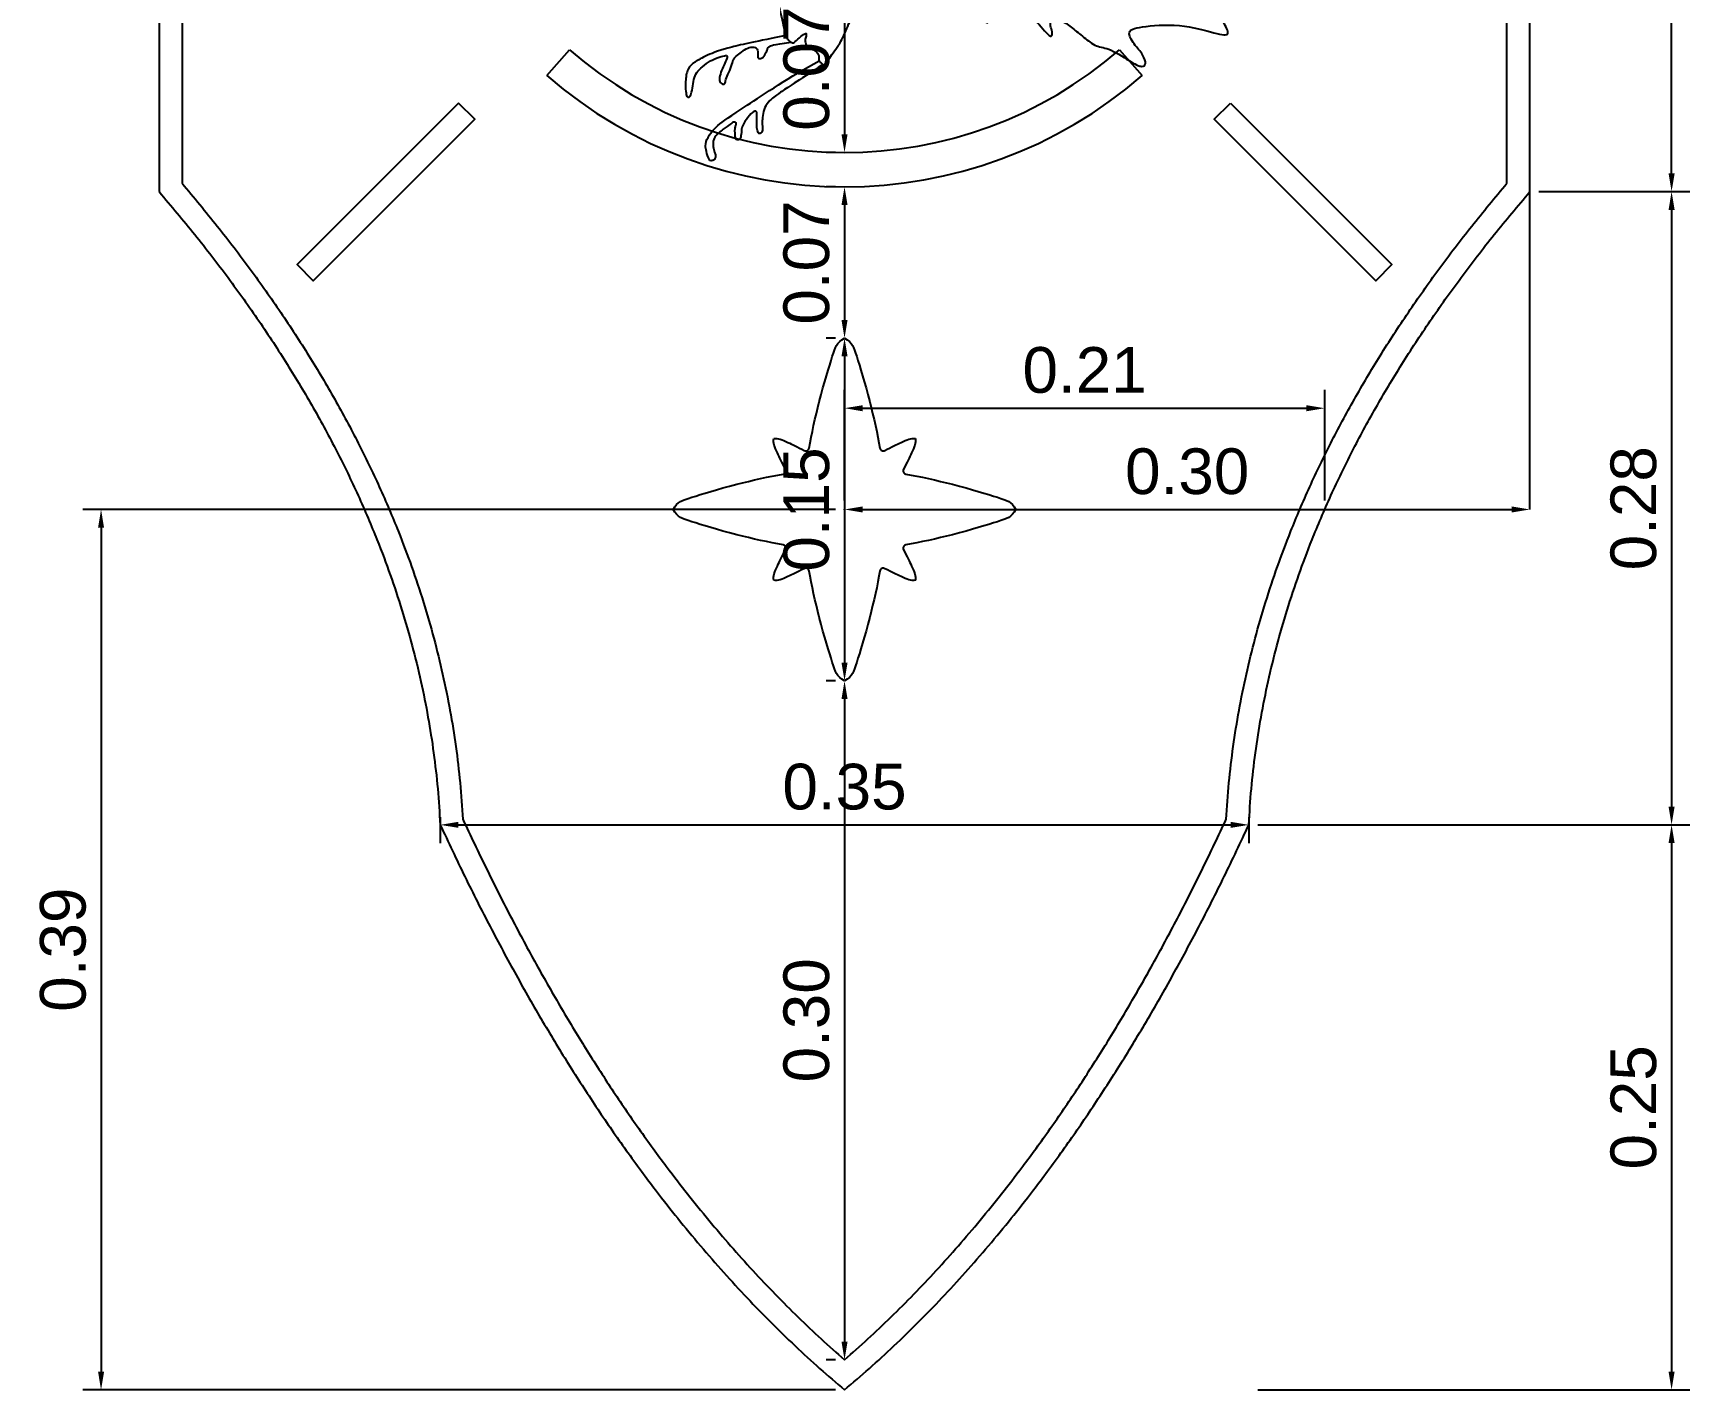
# Model space of a CAD drawing. Header units: metres. Extents: x -6.5 to 29.8, y -1.8 to 5.3.
# Drawn here: x 16.53 to 17.255, y -0.417 to 0.176 of the extents above; entities that cross this region are included whole.
import ezdxf

# ---------------------------------------------------------------- set-up
doc = ezdxf.new("R2010")
doc.units = ezdxf.units.M
for name, color, linetype, true_color in [('BANDERA$BORDE', 40, 'Continuous', 0xffbf00), ('BANDERA$CIRCULO EXT', 40, 'Continuous', 0xffbf00), ('BANDERA$CUERVO', 18, 'Continuous', 0x000000), ('BANDERA$ESTRELLAS$GRANDE', 251, 'Continuous', 0x696969), ('FONDO', 168, 'Continuous', 0x0f132e)]:
    doc.layers.add(name, color=color, linetype=linetype, true_color=true_color)
doc.styles.add('Plantilla Milímetros_ pequeño', font='')
doc.styles.get('Plantilla Milímetros_ pequeño').set_extended_font_data('Arial')
doc.dimstyles.new('Plantilla Milímetros_ pequeño', dxfattribs={"dimscale": 0.008, "dimtxt": 2.5, "dimasz": 1, "dimexe": 1, "dimexo": 0.5, "dimgap": 0.8, "dimtad": 1, "dimtoh": 1, "dimzin": 1, "dimdsep": 46, "dimtxsty": 'Plantilla Milímetros_ pequeño', "dimcen": 2.5, "dimadec": 1, "dimazin": 1, "dimtfac": 1, "dimtdec": 4, "dimtix": 1, "dimtofl": 0, "dimtmove": 1, "dimatfit": 3, "dimfxl": 1, "dimtolj": 1, "dimtzin": 1, "dimarcsym": 0})

# ---------------------------------------------------------------- blocks, each defined once
blk = doc.blocks.new('*D109')
at = {"layer": 'Defpoints', "color": 0}
for p in [(17.09558, 0.01225), (16.88538, -0.03208), (17.09558, -0.03208)]:
    blk.add_point(p, dxfattribs=at)
at = {"layer": 'FONDO', "color": 0, "lineweight": -2}
for p, q in [((16.88538, -0.02808), (16.88538, 0.02025)), ((17.09558, -0.02808), (17.09558, 0.02025)), ((16.89338, 0.01225), (17.08758, 0.01225))]:
    blk.add_line(p, q, dxfattribs=at)
at = {"layer": 'FONDO', "color": 0}
for points in [[(16.89338, 0.01358), (16.89338, 0.01091), (16.88538, 0.01225)], [(17.08758, 0.01091), (17.08758, 0.01358), (17.09558, 0.01225)]]:
    blk.add_solid(points, dxfattribs=at)
at = {"layer": 'FONDO', "color": 0, "insert": (16.99048, 0.02886), "char_height": 0.02, "attachment_point": 5, "style": 'Plantilla Milímetros_ pequeño'}
blk.add_mtext('\\A1;0.21', dxfattribs=at)
blk = doc.blocks.new('*D110')
at = {"layer": 'Defpoints', "color": 0}
for p in [(16.88538, -0.03208), (17.18538, -0.03208), (17.18538, -0.03208)]:
    blk.add_point(p, dxfattribs=at)
at = {"layer": 'FONDO', "color": 0, "lineweight": -2}
for p, q in [((16.88538, -0.02808), (16.88538, -0.02408)), ((17.18538, -0.02808), (17.18538, -0.02408)), ((16.89338, -0.03208), (17.17738, -0.03208))]:
    blk.add_line(p, q, dxfattribs=at)
at = {"layer": 'FONDO', "color": 0}
for points in [[(16.89338, -0.03075), (16.89338, -0.03342), (16.88538, -0.03208)], [(17.17738, -0.03342), (17.17738, -0.03075), (17.18538, -0.03208)]]:
    blk.add_solid(points, dxfattribs=at)
at = {"layer": 'FONDO', "color": 0, "insert": (17.03538, -0.01547), "char_height": 0.02, "attachment_point": 5, "style": 'Plantilla Milímetros_ pequeño'}
blk.add_mtext('\\A1;0.30', dxfattribs=at)
blk = doc.blocks.new('*D114')
at = {"layer": 'Defpoints', "color": 0}
for p in [(16.88538, -0.03208), (16.55993, -0.41747), (16.88538, -0.41747)]:
    blk.add_point(p, dxfattribs=at)
at = {"layer": 'FONDO', "color": 0, "lineweight": -2}
for p, q in [((16.88138, -0.03208), (16.55193, -0.03208)), ((16.55993, -0.04008), (16.55993, -0.40947)), ((16.88138, -0.41747), (16.55193, -0.41747))]:
    blk.add_line(p, q, dxfattribs=at)
at = {"layer": 'FONDO', "color": 0}
for points in [[(16.56126, -0.04008), (16.5586, -0.04008), (16.55993, -0.03208)], [(16.5586, -0.40947), (16.56126, -0.40947), (16.55993, -0.41747)]]:
    blk.add_solid(points, dxfattribs=at)
at = {"layer": 'FONDO', "color": 0, "insert": (16.54332, -0.22478), "char_height": 0.02, "attachment_point": 5, "rotation": 90, "style": 'Plantilla Milímetros_ pequeño'}
blk.add_mtext('\\A1;0.39', dxfattribs=at)
blk = doc.blocks.new('*D132')
at = {"layer": 'Defpoints', "color": 0}
for p in [(17.18538, 0.68253), (17.24743, 0.68253), (17.18538, 0.10705)]:
    blk.add_point(p, dxfattribs=at)
at = {"layer": 'FONDO', "color": 0, "lineweight": -2}
for p, q in [((17.18938, 0.68253), (17.25543, 0.68253)), ((17.24743, 0.11505), (17.24743, 0.67453)), ((17.18938, 0.10705), (17.25543, 0.10705))]:
    blk.add_line(p, q, dxfattribs=at)
at = {"layer": 'FONDO', "color": 0}
for points in [[(17.24877, 0.67453), (17.2461, 0.67453), (17.24743, 0.68253)], [(17.2461, 0.11505), (17.24877, 0.11505), (17.24743, 0.10705)]]:
    blk.add_solid(points, dxfattribs=at)
at = {"layer": 'FONDO', "color": 0, "insert": (17.23082, 0.39479), "char_height": 0.02, "attachment_point": 5, "rotation": 90, "style": 'Plantilla Milímetros_ pequeño'}
blk.add_mtext('\\A1;0.58', dxfattribs=at)
blk = doc.blocks.new('*D133')
at = {"layer": 'Defpoints', "color": 0}
for p in [(16.7084, -0.1628), (17.06237, -0.1628), (17.06237, -0.17013)]:
    blk.add_point(p, dxfattribs=at)
at = {"layer": 'FONDO', "color": 0, "lineweight": -2}
for p, q in [((16.7084, -0.1668), (16.7084, -0.17813)), ((17.06237, -0.1668), (17.06237, -0.17813)), ((16.7164, -0.17013), (17.05437, -0.17013))]:
    blk.add_line(p, q, dxfattribs=at)
at = {"layer": 'FONDO', "color": 0}
for points in [[(16.7164, -0.1688), (16.7164, -0.17146), (16.7084, -0.17013)], [(17.05437, -0.17146), (17.05437, -0.1688), (17.06237, -0.17013)]]:
    blk.add_solid(points, dxfattribs=at)
at = {"layer": 'FONDO', "color": 0, "insert": (16.88538, -0.15352), "char_height": 0.02, "attachment_point": 5, "style": 'Plantilla Milímetros_ pequeño'}
blk.add_mtext('\\A1;0.35', dxfattribs=at)
blk = doc.blocks.new('*D134')
at = {"layer": 'Defpoints', "color": 0}
for p in [(17.06237, -0.17013), (17.06237, -0.41747), (17.24743, -0.41747)]:
    blk.add_point(p, dxfattribs=at)
at = {"layer": 'FONDO', "color": 0, "lineweight": -2}
for p, q in [((17.06637, -0.17013), (17.25543, -0.17013)), ((17.24743, -0.17813), (17.24743, -0.40947)), ((17.06637, -0.41747), (17.25543, -0.41747))]:
    blk.add_line(p, q, dxfattribs=at)
at = {"layer": 'FONDO', "color": 0}
for points in [[(17.24877, -0.17813), (17.2461, -0.17813), (17.24743, -0.17013)], [(17.2461, -0.40947), (17.24877, -0.40947), (17.24743, -0.41747)]]:
    blk.add_solid(points, dxfattribs=at)
at = {"layer": 'FONDO', "color": 0, "insert": (17.23082, -0.2938), "char_height": 0.02, "attachment_point": 5, "rotation": 90, "style": 'Plantilla Milímetros_ pequeño'}
blk.add_mtext('\\A1;0.25', dxfattribs=at)
blk = doc.blocks.new('*D135')
at = {"layer": 'Defpoints', "color": 0}
for p in [(17.18538, 0.10705), (17.18538, -0.17013), (17.24743, -0.17013)]:
    blk.add_point(p, dxfattribs=at)
at = {"layer": 'FONDO', "color": 0, "lineweight": -2}
for p, q in [((17.18938, 0.10705), (17.25543, 0.10705)), ((17.24743, 0.09905), (17.24743, -0.16213)), ((17.18938, -0.17013), (17.25543, -0.17013))]:
    blk.add_line(p, q, dxfattribs=at)
at = {"layer": 'FONDO', "color": 0}
for points in [[(17.24877, 0.09905), (17.2461, 0.09905), (17.24743, 0.10705)], [(17.2461, -0.16213), (17.24877, -0.16213), (17.24743, -0.17013)]]:
    blk.add_solid(points, dxfattribs=at)
at = {"layer": 'FONDO', "color": 0, "insert": (17.23082, -0.03154), "char_height": 0.02, "attachment_point": 5, "rotation": 90, "style": 'Plantilla Milímetros_ pequeño'}
blk.add_mtext('\\A1;0.28', dxfattribs=at)
blk = doc.blocks.new('*D136')
at = {"layer": 'Defpoints', "color": 0}
for p in [(16.88538, -0.10708), (16.88538, -0.40432), (16.88538, -0.40432)]:
    blk.add_point(p, dxfattribs=at)
at = {"layer": 'FONDO', "color": 0, "lineweight": -2}
for p, q in [((16.88138, -0.10708), (16.87738, -0.10708)), ((16.88538, -0.11508), (16.88538, -0.39632)), ((16.88138, -0.40432), (16.87738, -0.40432))]:
    blk.add_line(p, q, dxfattribs=at)
at = {"layer": 'FONDO', "color": 0}
for points in [[(16.88672, -0.11508), (16.88405, -0.11508), (16.88538, -0.10708)], [(16.88405, -0.39632), (16.88672, -0.39632), (16.88538, -0.40432)]]:
    blk.add_solid(points, dxfattribs=at)
at = {"layer": 'FONDO', "color": 0, "insert": (16.86877, -0.2557), "char_height": 0.02, "attachment_point": 5, "rotation": 90, "style": 'Plantilla Milímetros_ pequeño'}
blk.add_mtext('\\A1;0.30', dxfattribs=at)
blk = doc.blocks.new('*D137')
at = {"layer": 'Defpoints', "color": 0}
for p in [(16.88538, 0.04292), (16.88538, -0.10708), (16.88538, -0.10708)]:
    blk.add_point(p, dxfattribs=at)
at = {"layer": 'FONDO', "color": 0, "lineweight": -2}
for p, q in [((16.88138, 0.04292), (16.87738, 0.04292)), ((16.88538, 0.03492), (16.88538, -0.09908)), ((16.88138, -0.10708), (16.87738, -0.10708))]:
    blk.add_line(p, q, dxfattribs=at)
at = {"layer": 'FONDO', "color": 0}
for points in [[(16.88672, 0.03492), (16.88405, 0.03492), (16.88538, 0.04292)], [(16.88405, -0.09908), (16.88672, -0.09908), (16.88538, -0.10708)]]:
    blk.add_solid(points, dxfattribs=at)
at = {"layer": 'FONDO', "color": 0, "insert": (16.86877, -0.03208), "char_height": 0.02, "attachment_point": 5, "rotation": 90, "style": 'Plantilla Milímetros_ pequeño'}
blk.add_mtext('\\A1;0.15', dxfattribs=at)
blk = doc.blocks.new('*D138')
at = {"layer": 'Defpoints', "color": 0}
for p in [(16.88538, 0.10917), (16.88538, 0.04292), (16.88538, 0.04292)]:
    blk.add_point(p, dxfattribs=at)
at = {"layer": 'FONDO', "color": 0, "lineweight": -2}
for p, q in [((16.88138, 0.10917), (16.87738, 0.10917)), ((16.88538, 0.10117), (16.88538, 0.05092)), ((16.88138, 0.04292), (16.87738, 0.04292))]:
    blk.add_line(p, q, dxfattribs=at)
at = {"layer": 'FONDO', "color": 0}
for points in [[(16.88672, 0.10117), (16.88405, 0.10117), (16.88538, 0.10917)], [(16.88405, 0.05092), (16.88672, 0.05092), (16.88538, 0.04292)]]:
    blk.add_solid(points, dxfattribs=at)
at = {"layer": 'FONDO', "color": 0, "insert": (16.86877, 0.07604), "char_height": 0.02, "attachment_point": 5, "rotation": 90, "style": 'Plantilla Milímetros_ pequeño'}
blk.add_mtext('\\A1;0.07', dxfattribs=at)
blk = doc.blocks.new('*D139')
at = {"layer": 'Defpoints', "color": 0}
for p in [(16.88538, 0.19762), (16.88538, 0.12417), (16.88538, 0.12417)]:
    blk.add_point(p, dxfattribs=at)
at = {"layer": 'FONDO', "color": 0, "lineweight": -2}
for p, q in [((16.88138, 0.19762), (16.87738, 0.19762)), ((16.88538, 0.18962), (16.88538, 0.13217)), ((16.88138, 0.12417), (16.87738, 0.12417))]:
    blk.add_line(p, q, dxfattribs=at)
at = {"layer": 'FONDO', "color": 0}
for points in [[(16.88672, 0.18962), (16.88405, 0.18962), (16.88538, 0.19762)], [(16.88405, 0.13217), (16.88672, 0.13217), (16.88538, 0.12417)]]:
    blk.add_solid(points, dxfattribs=at)
at = {"layer": 'FONDO', "color": 0, "insert": (16.86877, 0.16089), "char_height": 0.02, "attachment_point": 5, "rotation": 90, "style": 'Plantilla Milímetros_ pequeño'}
blk.add_mtext('\\A1;0.07', dxfattribs=at)

msp = doc.modelspace()

# ---------------------------------------------------------------- linework, layer by layer
at = {"layer": 'BANDERA$BORDE'}
for p, q in [((16.59538, 0.67299), (16.59538, 0.11074)), ((17.17538, 0.11074), (17.17538, 0.67299))]:
    msp.add_line(p, q, dxfattribs=at)
for points in [[(16.58538, 0.68253), (16.58538, 0.39479), (16.58538, 0.10705)], [(17.18538, 0.10705), (17.18538, 0.39479), (17.18538, 0.68253)], [(16.59538, 0.11074), (16.71053, -0.0246), (16.71828, -0.16768)], [(17.05248, -0.16768), (17.06024, -0.0246), (17.17538, 0.11074)], [(16.58538, 0.10705), (16.70142, -0.02795), (16.7084, -0.17013)], [(17.06237, -0.17013), (17.06935, -0.02795), (17.18538, 0.10705)], [(16.7084, -0.17013), (16.78293, -0.33165), (16.88538, -0.41747)], [(16.71828, -0.16768), (16.78927, -0.32079), (16.88538, -0.40432)], [(16.88538, -0.40432), (16.9815, -0.32079), (17.05248, -0.16768)], [(16.88538, -0.41747), (16.98783, -0.33165), (17.06237, -0.17013)]]:
    msp.add_open_spline(points, degree=2, dxfattribs=at)
at = {"layer": 'BANDERA$CIRCULO EXT'}
for points in [[(16.75512, 0.15787), (16.76496, 0.1692)], [(17.00581, 0.1692), (17.01565, 0.15787)]]:
    msp.add_lwpolyline(points, dxfattribs=at)
for points in [[(16.71644, 0.14585), (16.64573, 0.07514), (16.6528, 0.06807), (16.72351, 0.13878)], [(17.05433, 0.14585), (17.12504, 0.07514), (17.11797, 0.06807), (17.04726, 0.13878)]]:
    msp.add_lwpolyline(points, close=True, dxfattribs=at)
for radius in [0.18355, 0.19855]:
    msp.add_arc((16.88538, 0.30772), radius, 229, 311, dxfattribs=at)
at = {"layer": 'BANDERA$CUERVO'}
for points in [[(16.74587, 0.22213), (16.74517, 0.22276), (16.74356, 0.22789), (16.74213, 0.23614), (16.74413, 0.24482), (16.74555, 0.24838), (16.74512, 0.25123), (16.74413, 0.2545), (16.74313, 0.26019), (16.74313, 0.26845), (16.74683, 0.28069), (16.75907, 0.29378), (16.76661, 0.29848), (16.78141, 0.30446), (16.79864, 0.31171), (16.80895, 0.32198), (16.81493, 0.3281), (16.81991, 0.34063), (16.82736, 0.35713), (16.82972, 0.35853), (16.83803, 0.36339), (16.85679, 0.37763), (16.86445, 0.38314), (16.86893, 0.38847), (16.87444, 0.3979), (16.88095, 0.4105), (16.88538, 0.42199), (16.88662, 0.42853), (16.88652, 0.43238), (16.88688, 0.43576), (16.88753, 0.43778), (16.88724, 0.4397), (16.88724, 0.44087), (16.88802, 0.44097), (16.88861, 0.4398), (16.88932, 0.43905), (16.88935, 0.43729), (16.88952, 0.4354), (16.89049, 0.43394), (16.89141, 0.43387), (16.89287, 0.43537), (16.89456, 0.43654), (16.89645, 0.43762), (16.8986, 0.43902), (16.90269, 0.44201), (16.90448, 0.44449), (16.90661, 0.44603), (16.90869, 0.44856), (16.91182, 0.45352), (16.91346, 0.45506), (16.9151, 0.4565), (16.91639, 0.45948), (16.91768, 0.46216), (16.91986, 0.46449), (16.92055, 0.46588), (16.92075, 0.46295), (16.92021, 0.45898), (16.91976, 0.45521), (16.91916, 0.45154), (16.91852, 0.44831), (16.91797, 0.44558), (16.91688, 0.44151), (16.91653, 0.44057), (16.91787, 0.44171), (16.91892, 0.44265), (16.92135, 0.44439), (16.92651, 0.44762), (16.93763, 0.45816), (16.94296, 0.46557), (16.94517, 0.46918), (16.94695, 0.47335), (16.94848, 0.47592), (16.94934, 0.47433), (16.94878, 0.47157), (16.94799, 0.4668), (16.94633, 0.46232), (16.94529, 0.4573), (16.94505, 0.45326), (16.9399, 0.44045), (16.93874, 0.43763), (16.94051, 0.43812), (16.94247, 0.44112), (16.94492, 0.4437), (16.96987, 0.46266), (16.98075, 0.47189), (16.99, 0.48065), (16.99399, 0.48585), (16.99546, 0.48671), (16.99521, 0.48493), (16.9889, 0.47078), (16.98151, 0.45612), (16.97561, 0.44606), (16.97145, 0.44144), (16.96865, 0.43721), (16.9679, 0.43539), (16.97092, 0.43766), (16.97879, 0.44069), (16.98575, 0.44265), (16.99225, 0.44651), (17.00087, 0.45483), (17.00261, 0.45771), (17.00367, 0.45733), (17.00526, 0.45218), (17.00155, 0.44409), (17.00057, 0.44243), (17.00102, 0.44152), (17.00292, 0.44092), (17.00806, 0.44042), (17.01461, 0.44203), (17.02381, 0.44616), (17.03931, 0.45432), (17.05051, 0.46181), (17.05558, 0.46688), (17.05739, 0.47127), (17.05837, 0.47134), (17.05868, 0.46688), (17.05686, 0.45841), (17.05263, 0.44767), (17.04884, 0.44464), (17.04476, 0.44162), (17.05459, 0.44373), (17.06828, 0.44782), (17.07857, 0.45296), (17.08591, 0.45705), (17.09059, 0.46), (17.09453, 0.46378), (17.09778, 0.46696), (17.09733, 0.46416), (17.09589, 0.46037), (17.07312, 0.43259), (17.06459, 0.42418), (17.0547, 0.41844), (17.0484, 0.41502), (17.04218, 0.41158), (17.03627, 0.40917), (17.03422, 0.40785), (17.03321, 0.4064), (17.03337, 0.4058), (17.03619, 0.40519), (17.04511, 0.40447), (17.04937, 0.40483), (17.05243, 0.40652), (17.04797, 0.40176), (17.04592, 0.40039), (17.04258, 0.39693), (17.04198, 0.39625), (17.04041, 0.39476), (17.03038, 0.38756), (17.02745, 0.38563), (17.02442, 0.3833), (17.0207, 0.38146), (17.01688, 0.38012), (17.0148, 0.37942), (17.01524, 0.37883), (17.01683, 0.37808), (17.02313, 0.37779), (17.02735, 0.37764), (17.02944, 0.37789), (17.02834, 0.37575), (17.02219, 0.37173), (17.01976, 0.37009), (17.01514, 0.36751), (17.01142, 0.36548), (17.01088, 0.36483), (17.01356, 0.36369), (17.01772, 0.36429), (17.02432, 0.36479), (17.02839, 0.36553), (17.02829, 0.36419), (17.02492, 0.36206), (17.02194, 0.35982), (17.01882, 0.35709), (17.01589, 0.35491), (17.01316, 0.35327), (17.01192, 0.35163), (17.00676, 0.34833), (17.0026, 0.34493), (16.98505, 0.33883), (16.97863, 0.33633), (16.97333, 0.33467), (16.97545, 0.33421), (16.98067, 0.33512), (16.98657, 0.33504), (16.99822, 0.33482), (17.00064, 0.33512), (16.99043, 0.32967), (16.98551, 0.3271), (16.97908, 0.32476), (16.9787, 0.32309), (16.99799, 0.31916), (16.99965, 0.3184), (16.99111, 0.31619), (16.98461, 0.31426), (16.9793, 0.31336), (16.96364, 0.31237), (16.94984, 0.30454), (16.95354, 0.29899), (16.9635, 0.28874), (16.96535, 0.28575), (16.95781, 0.28817), (16.94443, 0.28903), (16.93802, 0.29102), (16.93062, 0.29415), (16.92721, 0.29657), (16.9319, 0.28931), (16.93746, 0.28462), (16.94187, 0.27906), (16.94059, 0.27807), (16.9339, 0.27835), (16.92294, 0.28134), (16.91881, 0.28063), (16.91639, 0.27807), (16.90928, 0.27394), (16.91298, 0.26483), (16.91625, 0.25871), (16.91781, 0.25117), (16.92052, 0.24747), (16.92536, 0.24448), (16.93148, 0.24092), (16.96805, 0.22484), (16.98186, 0.22171), (16.99808, 0.22214), (17.00947, 0.2237), (17.02541, 0.22619), (17.03175, 0.22516), (17.0283, 0.2232), (17.02288, 0.22112), (17.02461, 0.21893), (17.03141, 0.21386), (17.03602, 0.21029), (17.04386, 0.20671), (17.04363, 0.20406), (17.04201, 0.20095), (17.04271, 0.19853), (17.03982, 0.19807), (17.04121, 0.19553), (17.04916, 0.18688), (17.05101, 0.18135), (17.05481, 0.17513), (17.04882, 0.17593), (17.03235, 0.18078), (17.01352, 0.17926), (17.00875, 0.17737), (17.01193, 0.17155), (17.01639, 0.16686), (17.0176, 0.16255), (17.01571, 0.16149), (17.01208, 0.16285), (17.00127, 0.17019), (16.99559, 0.17019), (16.99007, 0.17465), (16.98508, 0.17874), (16.98047, 0.18214), (16.97646, 0.18282), (16.97502, 0.18025), (16.97646, 0.1776), (16.97623, 0.17503), (16.97502, 0.1748), (16.96811, 0.18324), (16.95878, 0.19188), (16.95278, 0.19603), (16.94598, 0.19834), (16.94102, 0.20041), (16.93549, 0.20191), (16.93445, 0.20007), (16.93803, 0.19453), (16.94264, 0.189), (16.94667, 0.18243), (16.94955, 0.17955), (16.93929, 0.18693), (16.93584, 0.18877), (16.92961, 0.1935), (16.92408, 0.19684), (16.91128, 0.20491), (16.90863, 0.20675), (16.9003, 0.21122), (16.89632, 0.21165), (16.9003, 0.20525), (16.90158, 0.20226), (16.89361, 0.20809), (16.88977, 0.20966), (16.88806, 0.20468), (16.88723, 0.19979), (16.88643, 0.1928), (16.88923, 0.18496), (16.88803, 0.18239), (16.88393, 0.17246), (16.8816, 0.16953), (16.87921, 0.1661), (16.87768, 0.16382), (16.87616, 0.16209), (16.87544, 0.16329), (16.87399, 0.1643), (16.87436, 0.16563), (16.87355, 0.16852), (16.87046, 0.16973), (16.86861, 0.17129), (16.86784, 0.1733), (16.86869, 0.17523), (16.86873, 0.17688), (16.86632, 0.17511), (16.86354, 0.17234), (16.86242, 0.1719), (16.86049, 0.1737), (16.85989, 0.17495), (16.85828, 0.18076), (16.85528, 0.19529), (16.84913, 0.20645), (16.84907, 0.21142), (16.84938, 0.21393), (16.83978, 0.22585), (16.81718, 0.24544), (16.80416, 0.25501), (16.79377, 0.25651), (16.78126, 0.2524), (16.77323, 0.2468), (16.76893, 0.24605), (16.76361, 0.24456), (16.75502, 0.23709), (16.75025, 0.23069), (16.74774, 0.22407), (16.74656, 0.22149), (16.74587, 0.22213)], [(16.85981, 0.17542), (16.84692, 0.17279), (16.83459, 0.17037), (16.82453, 0.16659), (16.81969, 0.16371), (16.81651, 0.16131), (16.8156, 0.15479), (16.8159, 0.15078), (16.81628, 0.14836), (16.81719, 0.14821), (16.81802, 0.14896), (16.81893, 0.15222), (16.81938, 0.15638), (16.82044, 0.15925), (16.82317, 0.16167), (16.82658, 0.16459), (16.83079, 0.16597), (16.83368, 0.16691), (16.83428, 0.16613), (16.83307, 0.16333), (16.83149, 0.16016), (16.8305, 0.15675), (16.8308, 0.15471), (16.8327, 0.15373), (16.83323, 0.15486), (16.83368, 0.15743), (16.83572, 0.16099), (16.83648, 0.16447), (16.83731, 0.16591), (16.83958, 0.16757), (16.84232, 0.16972), (16.84505, 0.17061), (16.8476, 0.16984), (16.84737, 0.16689), (16.84729, 0.16522), (16.84971, 0.16538), (16.8513, 0.16833), (16.85168, 0.16969), (16.85229, 0.1706), (16.85365, 0.17135), (16.8619, 0.1725)], [(16.82639, 0.12073), (16.82488, 0.12398), (16.82427, 0.12746), (16.82518, 0.13041), (16.82896, 0.13585), (16.83864, 0.14213), (16.86156, 0.15733), (16.8743, 0.16435)], [(16.87585, 0.16271), (16.86444, 0.15522), (16.85574, 0.14954), (16.85256, 0.14697), (16.85029, 0.14395), (16.84954, 0.14024), (16.84931, 0.13729), (16.84946, 0.13548), (16.84961, 0.13328), (16.84833, 0.1323), (16.84749, 0.1326), (16.84696, 0.13502), (16.84696, 0.13752), (16.84696, 0.14017), (16.84712, 0.14266), (16.84522, 0.14221), (16.84227, 0.13865), (16.84017, 0.13498), (16.84038, 0.13373), (16.83996, 0.13062), (16.83947, 0.12976), (16.83843, 0.12968), (16.83756, 0.13011), (16.83748, 0.13207), (16.83735, 0.13484), (16.83788, 0.13597), (16.83811, 0.13729), (16.83706, 0.13776), (16.83582, 0.13684), (16.8336, 0.13536), (16.82899, 0.13188), (16.82804, 0.12977), (16.82778, 0.12856), (16.82808, 0.1252), (16.82893, 0.12351), (16.82893, 0.12207), (16.82844, 0.1209), (16.82822, 0.12099), (16.82723, 0.12043), (16.82639, 0.12073)]]:
    msp.add_open_spline(points, degree=3, dxfattribs=at)
at = {"layer": 'BANDERA$ESTRELLAS$GRANDE'}
for centre, start, end in [((16.86844, -0.00494), 243.28952, 350.20244), ((16.90233, -0.00494), 189.79756, 296.71048), ((16.85824, -0.01514), 279.79756, 26.71048), ((16.91253, -0.01514), 153.28952, 260.20244), ((16.85824, -0.04903), 333.28952, 80.20244), ((16.91253, -0.04903), 99.79756, 206.71048), ((16.86845, -0.05927), 9.8121, 121.39053), ((16.90232, -0.05927), 58.60947, 170.1879)]:
    msp.add_arc(centre, 0.00148, start, end, dxfattribs=at)
for points, knots in [([(16.8699, -0.00519), (16.87093, 0.00082), (16.87474, 0.018), (16.88089, 0.0374), (16.8819, 0.04097), (16.88538, 0.04292)], [0.49009583, 0.49009583, 0.49009583, 0.49009583, 0.50014417, 0.5127799, 0.52541563, 0.52541563, 0.52541563, 0.52541563]), ([(16.88538, 0.04292), (16.88886, 0.04097), (16.88988, 0.0374), (16.89603, 0.018), (16.89983, 0.00082), (16.90087, -0.00519)], [0.52541563, 0.52541563, 0.52541563, 0.52541563, 0.53805136, 0.55068709, 0.56073543, 0.56073543, 0.56073543, 0.56073543]), ([(16.85956, -0.01447), (16.85802, -0.01141), (16.85561, -0.00669), (16.85398, -0.00273), (16.85437, -0.00107)], [0.46707035, 0.46707035, 0.46707035, 0.46707035, 0.47180976, 0.4776501, 0.4776501, 0.4776501, 0.4776501]), ([(16.85437, -0.00107), (16.85603, -0.00068), (16.85999, -0.00231), (16.86471, -0.00472), (16.86777, -0.00626)], [0.4776501, 0.4776501, 0.4776501, 0.4776501, 0.48349044, 0.48822985, 0.48822985, 0.48822985, 0.48822985]), ([(16.90299, -0.00626), (16.90605, -0.00472), (16.91078, -0.00231), (16.91473, -0.00068), (16.91639, -0.00107)], [0.56260141, 0.56260141, 0.56260141, 0.56260141, 0.56734082, 0.57318116, 0.57318116, 0.57318116, 0.57318116]), ([(16.91639, -0.00107), (16.91679, -0.00273), (16.91516, -0.00669), (16.91275, -0.01141), (16.91121, -0.01447)], [0.57318116, 0.57318116, 0.57318116, 0.57318116, 0.5790215, 0.5837609, 0.5837609, 0.5837609, 0.5837609]), ([(16.81038, -0.03208), (16.81233, -0.0286), (16.8159, -0.02759), (16.8353, -0.02144), (16.85248, -0.01763), (16.85849, -0.0166)], [0.42988457, 0.42988457, 0.42988457, 0.42988457, 0.4425203, 0.45515603, 0.46520437, 0.46520437, 0.46520437, 0.46520437]), ([(16.91228, -0.0166), (16.91829, -0.01763), (16.93547, -0.02144), (16.95487, -0.02759), (16.95843, -0.0286), (16.96038, -0.03208)], [0.58562689, 0.58562689, 0.58562689, 0.58562689, 0.59567523, 0.60831096, 0.62094669, 0.62094669, 0.62094669, 0.62094669]), ([(16.85849, -0.04757), (16.85248, -0.04653), (16.8353, -0.04273), (16.8159, -0.03658), (16.81233, -0.03556), (16.81038, -0.03208)], [0.39456477, 0.39456477, 0.39456477, 0.39456477, 0.40461311, 0.41724884, 0.42988457, 0.42988457, 0.42988457, 0.42988457]), ([(16.96038, -0.03208), (16.95843, -0.03556), (16.95487, -0.03658), (16.93547, -0.04273), (16.91829, -0.04653), (16.91228, -0.04757)], [0.62094669, 0.62094669, 0.62094669, 0.62094669, 0.63358242, 0.64621815, 0.65626649, 0.65626649, 0.65626649, 0.65626649]), ([(16.85437, -0.06309), (16.85398, -0.06143), (16.85561, -0.05748), (16.85802, -0.05275), (16.85956, -0.04969)], [0.38211904, 0.38211904, 0.38211904, 0.38211904, 0.38795938, 0.39269879, 0.39269879, 0.39269879, 0.39269879]), ([(16.91121, -0.04969), (16.91275, -0.05275), (16.91516, -0.05748), (16.91679, -0.06143), (16.91639, -0.06309)], [0.27601343, 0.27601343, 0.27601343, 0.27601343, 0.28075284, 0.28659318, 0.28659318, 0.28659318, 0.28659318]), ([(16.86767, -0.05801), (16.86466, -0.05948), (16.85996, -0.06187), (16.85603, -0.06349), (16.85437, -0.06309)], [0.37160207, 0.37160207, 0.37160207, 0.37160207, 0.3762787, 0.38211904, 0.38211904, 0.38211904, 0.38211904]), ([(16.91639, -0.06309), (16.91473, -0.06349), (16.91081, -0.06187), (16.90611, -0.05948), (16.90309, -0.05801)], [0.28659318, 0.28659318, 0.28659318, 0.28659318, 0.29243352, 0.29711015, 0.29711015, 0.29711015, 0.29711015]), ([(16.88538, -0.10708), (16.8819, -0.10513), (16.88089, -0.10157), (16.87474, -0.08218), (16.87094, -0.06502), (16.8699, -0.05902)], [0.33435611, 0.33435611, 0.33435611, 0.33435611, 0.34699184, 0.35962757, 0.36965466, 0.36965466, 0.36965466, 0.36965466]), ([(16.90086, -0.05902), (16.89983, -0.06502), (16.89602, -0.08218), (16.88988, -0.10157), (16.88886, -0.10513), (16.88538, -0.10708)], [0.29905756, 0.29905756, 0.29905756, 0.29905756, 0.30908465, 0.32172038, 0.33435611, 0.33435611, 0.33435611, 0.33435611])]:
    msp.add_open_spline(points, degree=3, knots=knots, dxfattribs=at)
msp.add_point((16.88538, -0.03208), dxfattribs=at)
at = {"layer": 'FONDO'}
msp.add_lwpolyline([(17.18538, -0.03208), (17.18538, 0.10705)], dxfattribs=at)

# ---------------------------------------------------------------- dimensions: what is measured, and where the dimension line sits
for base, p1, p2, angle, picture, middle in [((17.24743, 0.68253), (17.18538, 0.10705), (17.18538, 0.68253), 90, '*D132', (17.23082, 0.39479)), ((16.88538, 0.12417), (16.88538, 0.19762), (16.88538, 0.12417), 90, '*D139', (16.86877, 0.16089)), ((16.88538, 0.04292), (16.88538, 0.10917), (16.88538, 0.04292), 90, '*D138', (16.86877, 0.07604)), ((17.24743, -0.17013), (17.18538, 0.10705), (17.18538, -0.17013), 90, '*D135', (17.23082, -0.03154)), ((16.88538, -0.10708), (16.88538, 0.04292), (16.88538, -0.10708), 90, '*D137', (16.86877, -0.03208)), ((16.55993, -0.41747), (16.88538, -0.03208), (16.88538, -0.41747), 270, '*D114', (16.54332, -0.22478)), ((16.88538, -0.40432), (16.88538, -0.10708), (16.88538, -0.40432), 90, '*D136', (16.86877, -0.2557)), ((17.24743, -0.41747), (17.06237, -0.17013), (17.06237, -0.41747), 90, '*D134', (17.23082, -0.2938))]:
    dim = msp.add_linear_dim(base=base, p1=p1, p2=p2, angle=angle, dimstyle='Plantilla Milímetros_ pequeño', override={"dimscale": 0.008, "dimtxt": 2.5, "dimasz": 1, "dimexe": 1, "dimexo": 0.5, "dimgap": 0.8, "dimtad": 1, "dimtih": 0, "dimtoh": 0, "dimdec": 2, "dimlfac": 1, "dimzin": 1, "dimtxsty": 'Plantilla Milímetros_ pequeño', "dimsah": 0, "dimcen": 2.5, "dimadec": 1, "dimazin": 1, "dimtix": 0, "dimtmove": 0, "dimtzin": 1}, dxfattribs=at)
    dim.commit()
    dim.dimension.update_dxf_attribs({"geometry": picture, "text_midpoint": middle})
for base, p1, p2, picture, middle in [((17.09558, 0.01225), (16.88538, -0.03208), (17.09558, -0.03208), '*D109', (16.99048, 0.02886)), ((17.18538, -0.03208), (16.88538, -0.03208), (17.18538, -0.03208), '*D110', (17.03538, -0.01547)), ((17.06237, -0.17013), (16.7084, -0.1628), (17.06237, -0.1628), '*D133', (16.88538, -0.15352))]:
    dim = msp.add_linear_dim(base=base, p1=p1, p2=p2, dimstyle='Plantilla Milímetros_ pequeño', override={"dimscale": 0.008, "dimtxt": 2.5, "dimasz": 1, "dimexe": 1, "dimexo": 0.5, "dimgap": 0.8, "dimtad": 1, "dimtih": 0, "dimtoh": 0, "dimdec": 2, "dimlfac": 1, "dimzin": 1, "dimtxsty": 'Plantilla Milímetros_ pequeño', "dimsah": 0, "dimcen": 2.5, "dimadec": 1, "dimazin": 1, "dimtix": 0, "dimtmove": 0, "dimtzin": 1}, dxfattribs=at)
    dim.commit()
    dim.dimension.update_dxf_attribs({"geometry": picture, "text_midpoint": middle})

doc.saveas('drawing.dxf')
